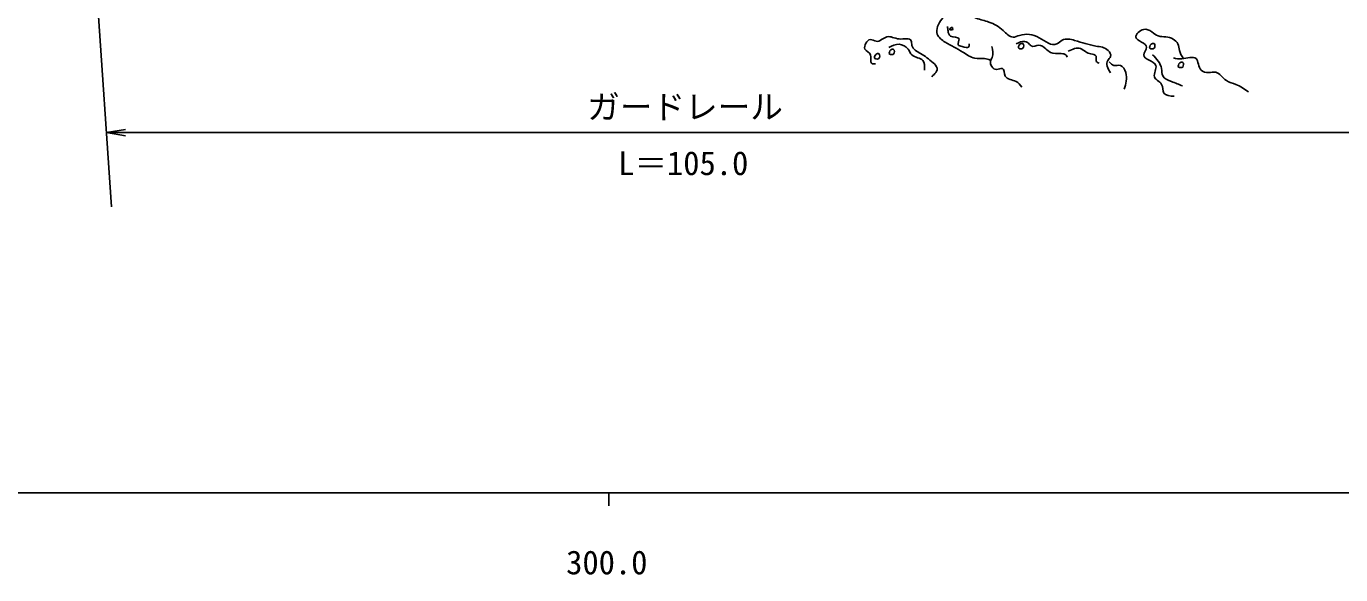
# Model space of a CAD drawing. Units: millimetres, scale not verified. Extents: x 40000 to 680000, y 20000 to 380000.
# Drawn here: x 323335 to 424111, y 198715 to 240818 of the extents above; entities that cross this region are included whole.
import ezdxf
from ezdxf.enums import TextEntityAlignment as Align

# ---------------------------------------------------------------- set-up
doc = ezdxf.new("R2010")
doc.units = ezdxf.units.MM
doc.header["$LTSCALE"] = 1000
for name, color, linetype, lineweight in [('M-BGD', 7, 'Continuous', 25), ('M-BMK-SRVR', 3, 'Continuous', 25), ('M-STR-STR3', 7, 'Continuous', 25), ('M-TTL-BAND', 7, 'Continuous', 25)]:
    doc.layers.add(name, color=color, linetype=linetype, lineweight=lineweight)
doc.styles.add('ＭＳ ゴシック', font='')
doc.styles.get('ＭＳ ゴシック').set_extended_font_data('MS Gothic')

# ---------------------------------------------------------------- blocks, each defined once
blk = doc.blocks.new('open_arrow')
at = {"color": 0, "linetype": 'Continuous', "lineweight": -2}
blk.add_lwpolyline([(7.5, 1.25), (0, 0), (7.5, -1.25)], dxfattribs=at)

msp = doc.modelspace()

# ---------------------------------------------------------------- linework, layer by layer
at = {"layer": 'M-BGD'}
for points, knots in [([(560666, 298056), (559713, 297086), (558759, 296117), (557903, 295068), (556953, 293903), (556122, 292640), (555263, 291399), (554450, 290223), (553611, 289067), (552847, 287864), (552052, 286612), (551338, 285310), (550609, 284015), (549387, 281843), (548125, 279692), (547074, 277437), (546422, 276037), (545851, 274597), (545329, 273141), (544863, 271840), (544436, 270526), (544031, 269204), (543448, 267299), (542909, 265375), (542197, 263521), (541487, 261673), (540606, 259894), (539736, 258106), (538880, 256349), (538035, 254584), (536961, 252960), (536091, 251644), (535069, 250421), (533963, 249291), (531840, 247121), (529406, 245292), (527206, 243205), (526056, 242114), (524971, 240952), (523797, 239891), (522023, 238288), (520048, 236915), (518039, 235595), (516714, 234724), (515374, 233877), (513948, 233199), (512697, 232604), (511379, 232139), (510061, 231709), (508883, 231324), (507705, 230968), (506467, 230744), (505349, 230542), (504183, 230449), (503106, 230686), (501871, 230958), (500755, 231664), (499658, 232410), (498612, 233121), (497584, 233867), (496414, 234134), (495715, 234294), (494965, 234282), (494222, 234280), (492473, 234276), (490765, 234324), (489050, 234222), (487880, 234152), (486706, 234012), (485543, 233842), (484490, 233688), (483446, 233508), (482386, 233374), (481415, 233251), (480431, 233166), (479464, 233228), (477980, 233323), (476537, 233765), (475081, 234222), (473749, 234640), (472405, 235071), (471311, 235858), (470452, 236476), (469746, 237314), (468944, 238050), (468469, 238485), (467961, 238884), (467395, 239161), (466660, 239519), (465826, 239671), (464998, 239774), (463595, 239950), (462206, 239989), (460819, 240125), (459655, 240239), (458491, 240423), (457342, 240680), (455613, 241068), (453918, 241624), (452344, 242434), (450880, 243187), (449521, 244161), (448019, 244801), (446517, 245441), (444871, 245748), (443256, 246087), (442214, 246305), (441184, 246537), (440158, 246817), (438820, 247182), (437488, 247629), (436242, 248191), (435418, 248563), (434631, 248985), (433758, 249360), (433431, 249500), (433093, 249634), (432765, 249623), (432275, 249606), (431808, 249267), (431449, 248834), (431169, 248495), (430954, 248098), (430602, 247986), (430304, 247892), (429907, 248001), (429608, 248191), (429167, 248471), (428940, 248926), (428673, 249360), (428470, 249690), (428244, 250008), (427943, 250236), (427673, 250440), (427342, 250572), (427007, 250646), (426203, 250821), (425376, 250656), (424553, 250587), (423592, 250507), (422637, 250557), (421689, 250704), (420887, 250828), (420089, 251021), (419351, 251347), (418515, 251716), (417755, 252255), (416925, 252633), (416118, 253000), (415246, 253215), (414383, 253451), (413675, 253645), (412973, 253852), (412308, 254152), (411577, 254482), (410891, 254923), (410145, 255204), (409556, 255427), (408930, 255549), (408304, 255672)], [0, 0, 0, 0, 1, 1, 1, 2, 2, 2, 3, 3, 3, 4, 4, 4, 5, 5, 5, 6, 6, 6, 7, 7, 7, 8, 8, 8, 9, 9, 9, 10, 10, 10, 11, 11, 11, 12, 12, 12, 13, 13, 13, 14, 14, 14, 15, 15, 15, 16, 16, 16, 17, 17, 17, 18, 18, 18, 19, 19, 19, 20, 20, 20, 21, 21, 21, 22, 22, 22, 23, 23, 23, 24, 24, 24, 25, 25, 25, 26, 26, 26, 27, 27, 27, 28, 28, 28, 29, 29, 29, 30, 30, 30, 31, 31, 31, 32, 32, 32, 33, 33, 33, 34, 34, 34, 35, 35, 35, 36, 36, 36, 37, 37, 37, 38, 38, 38, 39, 39, 39, 40, 40, 40, 41, 41, 41, 42, 42, 42, 43, 43, 43, 44, 44, 44, 45, 45, 45, 46, 46, 46, 47, 47, 47, 48, 48, 48, 49, 49, 49, 50, 50, 50, 51, 51, 51, 52, 52, 52, 53, 53, 53, 53]), ([(505120, 240664), (504403, 240569), (503686, 240474), (502968, 240473), (502254, 240473), (501539, 240565), (500828, 240671), (499573, 240858), (498331, 241087), (497075, 241231), (495951, 241359), (494815, 241420), (493684, 241395), (492285, 241365), (490892, 241206), (489502, 241033), (487722, 240812), (485946, 240569), (484169, 240342), (482733, 240158), (481295, 239985), (479856, 239815), (479013, 239715), (478169, 239616), (477321, 239584), (476332, 239548), (475337, 239603), (474357, 239749), (473182, 239925), (472029, 240231), (470900, 240605), (469908, 240934), (468934, 241315), (467937, 241626), (467330, 241815), (466714, 241978), (466093, 242120), (465451, 242267), (464804, 242391), (464151, 242482), (463405, 242585), (462651, 242644), (461912, 242778), (460634, 243010), (459403, 243465), (458159, 243865), (456530, 244387), (454878, 244815), (453286, 245412), (452105, 245855), (450957, 246390), (449796, 246894), (448940, 247264), (448077, 247617), (447195, 247914), (446310, 248212), (445405, 248453), (444495, 248671), (443402, 248934), (442302, 249163), (441203, 249396), (440041, 249642), (438879, 249891), (437713, 250120), (436363, 250385), (435008, 250623), (433663, 250910), (431696, 251331), (429752, 251858), (427803, 252359), (425964, 252831), (424120, 253280), (422272, 253709), (420451, 254131), (418626, 254535), (416806, 254960), (415119, 255354), (413436, 255766), (411769, 256244), (410565, 256589), (409370, 256969), (408147, 257232), (407333, 257407), (406507, 257530), (405678, 257627), (404770, 257733), (403858, 257806), (402945, 257824), (401761, 257848), (400574, 257777), (399390, 257791), (398357, 257804), (397326, 257880), (396295, 257956)], [0, 0, 0, 0, 1, 1, 1, 2, 2, 2, 3, 3, 3, 4, 4, 4, 5, 5, 5, 6, 6, 6, 7, 7, 7, 8, 8, 8, 9, 9, 9, 10, 10, 10, 11, 11, 11, 12, 12, 12, 13, 13, 13, 14, 14, 14, 15, 15, 15, 16, 16, 16, 17, 17, 17, 18, 18, 18, 19, 19, 19, 20, 20, 20, 21, 21, 21, 22, 22, 22, 23, 23, 23, 24, 24, 24, 25, 25, 25, 26, 26, 26, 27, 27, 27, 28, 28, 28, 29, 29, 29, 30, 30, 30, 31, 31, 31, 31]), ([(406449, 237243), (406256, 237592), (406064, 237940), (406244, 238201), (406313, 238301), (406436, 238388), (406472, 238498), (406519, 238642), (406416, 238826), (406290, 238954), (406028, 239218), (405668, 239241), (405332, 239296), (404777, 239388), (404284, 239570), (403712, 239730), (403385, 239821), (403032, 239905), (402754, 239752), (402607, 239672), (402481, 239525), (402343, 239456), (401955, 239261), (401474, 239682), (400997, 239935), (400492, 240203), (399993, 240281), (399492, 240117), (399320, 240061), (399149, 239977), (398990, 239981), (398715, 239987), (398480, 240260), (398237, 240482), (397894, 240797), (397536, 241010), (397142, 241144), (396827, 241251), (396490, 241308), (396162, 241440), (395626, 241657), (395116, 242078), (394588, 242011), (394333, 241978), (394074, 241832), (393858, 241669), (393741, 241580), (393636, 241486), (393538, 241372), (393265, 241052), (393047, 240569), (393173, 240209), (393263, 239951), (393529, 239755), (393789, 239593), (394251, 239305), (394697, 239122), (395135, 238840), (395428, 238652), (395717, 238419), (396048, 238361), (396289, 238319), (396552, 238369), (396800, 238338), (396948, 238320), (397091, 238272), (397234, 238224)], [0, 0, 0, 0, 1, 1, 1, 2, 2, 2, 3, 3, 3, 4, 4, 4, 5, 5, 5, 6, 6, 6, 7, 7, 7, 8, 8, 8, 9, 9, 9, 10, 10, 10, 11, 11, 11, 12, 12, 12, 13, 13, 13, 14, 14, 14, 15, 15, 15, 16, 16, 16, 17, 17, 17, 18, 18, 18, 19, 19, 19, 20, 20, 20, 21, 21, 21, 22, 22, 22, 22]), ([(392763, 236947), (392990, 237170), (393217, 237393), (393173, 237608), (393144, 237752), (392995, 237893), (392854, 238019), (392532, 238307), (392257, 238519), (391896, 238726), (391622, 238883), (391297, 239037), (391234, 239342), (391209, 239466), (391227, 239614), (391189, 239707), (391091, 239944), (390625, 239810), (390254, 239844), (389881, 239877), (389603, 240079), (389318, 240003), (389052, 239932), (388780, 239617), (388497, 239661), (388346, 239685), (388191, 239811), (388041, 239798), (387777, 239775), (387526, 239318), (387630, 239068), (387709, 238880), (387988, 238809), (388064, 238612), (388141, 238411), (388007, 238079), (388132, 237973), (388195, 237920), (388323, 237924), (388452, 237928)], [0, 0, 0, 0, 1, 1, 1, 2, 2, 2, 3, 3, 3, 4, 4, 4, 5, 5, 5, 6, 6, 6, 7, 7, 7, 8, 8, 8, 9, 9, 9, 10, 10, 10, 11, 11, 11, 12, 12, 12, 13, 13, 13, 13]), ([(393964, 240804), (393976, 240695), (393988, 240585), (394006, 240467), (394029, 240312), (394062, 240142), (394188, 240060), (394384, 239934), (394806, 240023), (394847, 239850), (394875, 239733), (394729, 239497), (394777, 239387), (394813, 239306), (394955, 239294), (395100, 239261), (395300, 239214), (395504, 239126), (395577, 239219), (395616, 239268), (395618, 239370), (395619, 239471)], [0, 0, 0, 0, 1, 1, 1, 2, 2, 2, 3, 3, 3, 4, 4, 4, 5, 5, 5, 6, 6, 6, 7, 7, 7, 7]), ([(394332, 240517), (394322, 240517), (394307, 240525), (394291, 240531), (394233, 240550), (394153, 240530), (394138, 240558), (394129, 240578), (394150, 240620), (394180, 240655), (394228, 240711), (394299, 240749), (394332, 240725), (394352, 240710), (394358, 240672), (394360, 240628), (394362, 240577), (394360, 240517), (394332, 240517)], [0, 0, 0, 0, 1, 1, 1, 2, 2, 2, 3, 3, 3, 4, 4, 4, 5, 5, 5, 6, 6, 6, 6]), ([(412038, 238361), (411918, 238550), (411797, 238739), (411741, 238954), (411698, 239121), (411693, 239303), (411627, 239456), (411491, 239771), (411091, 239958), (410715, 240003), (410504, 240029), (410300, 240010), (410122, 240072), (409944, 240133), (409790, 240273), (409620, 240391), (409436, 240518), (409232, 240619), (409004, 240574), (408706, 240514), (408368, 240205), (408411, 239981), (408470, 239678), (409221, 239528), (409232, 239205), (409238, 239023), (409010, 238787), (409004, 238612), (408993, 238273), (409817, 238164), (409939, 237813), (410026, 237565), (409758, 237194), (409825, 236947), (409888, 236718), (410236, 236594), (410373, 236354), (410489, 236149), (410452, 235860), (410555, 235692), (410682, 235488), (411018, 235464), (411354, 235441)], [0, 0, 0, 0, 1, 1, 1, 2, 2, 2, 3, 3, 3, 4, 4, 4, 5, 5, 5, 6, 6, 6, 7, 7, 7, 8, 8, 8, 9, 9, 9, 10, 10, 10, 11, 11, 11, 12, 12, 12, 13, 13, 13, 14, 14, 14, 14]), ([(389522, 238684), (389457, 238752), (389510, 238912), (389612, 238998), (389683, 239058), (389778, 239082), (389836, 239043), (389926, 238981), (389924, 238764), (389836, 238684), (389801, 238652), (389753, 238642), (389701, 238639), (389634, 238636), (389559, 238645), (389522, 238684)], [0, 0, 0, 0, 1, 1, 1, 2, 2, 2, 3, 3, 3, 4, 4, 4, 5, 5, 5, 5]), ([(392193, 237449), (392210, 237743), (392228, 238037), (392078, 238201), (391894, 238403), (391457, 238407), (391234, 238612), (391106, 238731), (391049, 238918), (390938, 239068), (390779, 239282), (390509, 239422), (390254, 239433), (389985, 239444), (389731, 239313), (389478, 239182)], [0, 0, 0, 0, 1, 1, 1, 2, 2, 2, 3, 3, 3, 4, 4, 4, 5, 5, 5, 5]), ([(397371, 239273), (397439, 238977), (397507, 238680), (397393, 238429), (397350, 238332), (397279, 238242), (397257, 238133), (397203, 237870), (397431, 237498), (397713, 237494), (397880, 237492), (398066, 237619), (398169, 237585), (398309, 237539), (398293, 237192), (398397, 236992), (398547, 236704), (398946, 236725), (399218, 236582), (399400, 236486), (399526, 236317), (399652, 236148)], [0, 0, 0, 0, 1, 1, 1, 2, 2, 2, 3, 3, 3, 4, 4, 4, 5, 5, 5, 6, 6, 6, 7, 7, 7, 7]), ([(399239, 239457), (399456, 239573), (399673, 239689), (399884, 239654), (400022, 239631), (400157, 239544), (400263, 239429), (400306, 239383), (400343, 239331), (400389, 239303), (400533, 239213), (400756, 239349), (400950, 239359), (401160, 239370), (401338, 239236), (401497, 239092), (401615, 238987), (401723, 238877), (401848, 238812), (402083, 238689), (402378, 238727), (402690, 238714), (402830, 238708), (402974, 238691), (403055, 238601), (403092, 238560), (403115, 238504), (403139, 238447)], [0, 0, 0, 0, 1, 1, 1, 2, 2, 2, 3, 3, 3, 4, 4, 4, 5, 5, 5, 6, 6, 6, 7, 7, 7, 8, 8, 8, 9, 9, 9, 9]), ([(399423, 239125), (399358, 239193), (399411, 239353), (399513, 239439), (399584, 239499), (399679, 239523), (399737, 239484), (399827, 239422), (399825, 239205), (399737, 239125), (399702, 239093), (399654, 239083), (399602, 239080), (399535, 239076), (399460, 239086), (399423, 239125)], [0, 0, 0, 0, 1, 1, 1, 2, 2, 2, 3, 3, 3, 4, 4, 4, 5, 5, 5, 5]), ([(403223, 238896), (403550, 239054), (403878, 239211), (404163, 239107), (404305, 239055), (404436, 238938), (404570, 238854), (404684, 238782), (404800, 238735), (404949, 238700), (405110, 238661), (405309, 238638), (405355, 238517), (405396, 238411), (405317, 238229), (405369, 238124), (405405, 238054), (405499, 238019), (405594, 237984)], [0, 0, 0, 0, 1, 1, 1, 2, 2, 2, 3, 3, 3, 4, 4, 4, 5, 5, 5, 6, 6, 6, 6]), ([(409484, 239125), (409418, 239193), (409471, 239353), (409573, 239439), (409645, 239499), (409740, 239523), (409798, 239484), (409888, 239422), (409885, 239205), (409798, 239125), (409763, 239093), (409715, 239083), (409663, 239080), (409595, 239076), (409520, 239086), (409484, 239125)], [0, 0, 0, 0, 1, 1, 1, 2, 2, 2, 3, 3, 3, 4, 4, 4, 5, 5, 5, 5]), ([(388390, 238344), (388325, 238412), (388378, 238572), (388480, 238657), (388551, 238718), (388646, 238742), (388704, 238702), (388794, 238641), (388791, 238424), (388704, 238344), (388669, 238312), (388621, 238301), (388569, 238299), (388501, 238295), (388427, 238305), (388390, 238344)], [0, 0, 0, 0, 1, 1, 1, 2, 2, 2, 3, 3, 3, 4, 4, 4, 5, 5, 5, 5]), ([(407521, 235989), (407640, 236400), (407760, 236812), (407635, 237266), (407569, 237508), (407434, 237763), (407225, 237813), (407072, 237851), (406879, 237778), (406723, 237813), (406581, 237845), (406470, 237966), (406358, 238087)], [0, 0, 0, 0, 1, 1, 1, 2, 2, 2, 3, 3, 3, 4, 4, 4, 4]), ([(409688, 238635), (409996, 238313), (410303, 237991), (410373, 237563), (410403, 237376), (410389, 237169), (410464, 237015), (410571, 236796), (410861, 236685), (411125, 236582), (411437, 236460), (411715, 236350), (411992, 236240)], [0, 0, 0, 0, 1, 1, 1, 2, 2, 2, 3, 3, 3, 4, 4, 4, 4]), ([(417033, 235783), (416727, 236002), (416421, 236221), (416075, 236354), (415831, 236448), (415567, 236499), (415345, 236650), (415053, 236850), (414834, 237223), (414524, 237289), (414361, 237323), (414173, 237272), (413977, 237266), (413763, 237259), (413540, 237306), (413407, 237449), (413190, 237680), (413210, 238163), (413019, 238338), (412803, 238536), (412321, 238342), (411924, 238315), (411691, 238300), (411488, 238342), (411285, 238384)], [0, 0, 0, 0, 1, 1, 1, 2, 2, 2, 3, 3, 3, 4, 4, 4, 5, 5, 5, 6, 6, 6, 7, 7, 7, 8, 8, 8, 8]), ([(411681, 237690), (411616, 237758), (411669, 237918), (411771, 238004), (411842, 238064), (411938, 238088), (411995, 238048), (412085, 237987), (412083, 237770), (411995, 237690), (411960, 237658), (411913, 237647), (411861, 237645), (411793, 237641), (411718, 237651), (411681, 237690)], [0, 0, 0, 0, 1, 1, 1, 2, 2, 2, 3, 3, 3, 4, 4, 4, 5, 5, 5, 5])]:
    msp.add_open_spline(points, degree=3, knots=knots, dxfattribs=at)
at = {"layer": 'M-BMK-SRVR'}
msp.add_line((324105, 311243), (329874, 226953), dxfattribs=at)
at = {"layer": 'M-STR-STR3'}
msp.add_line((427353, 232658), (329483, 232658), dxfattribs=at)
at = {"layer": 'M-TTL-BAND'}
for p, q in [((40000, 205000), (579000, 205000)), ((368000, 205000), (368000, 204000))]:
    msp.add_line(p, q, dxfattribs=at)

# ---------------------------------------------------------------- block references
at = {"layer": 'M-STR-STR3', "xscale": 193, "yscale": 193}
msp.add_blockref('open_arrow', (329483, 232658), dxfattribs=at)

# ---------------------------------------------------------------- texts
at = {"layer": 'M-STR-STR3', "style": 'ＭＳ ゴシック'}
for s, p in [('ガードレール', (366344, 233164)), ('L＝105.0', (368712, 228842))]:
    msp.add_text(s, height=1833, dxfattribs=at).set_placement(p, align=Align.BOTTOM_LEFT)
at = {"layer": 'M-TTL-BAND', "style": 'ＭＳ ゴシック'}
msp.add_text('300.0', height=1833, dxfattribs=at).set_placement((367844, 198195), align=Align.BOTTOM_CENTER)

doc.saveas('drawing.dxf')
